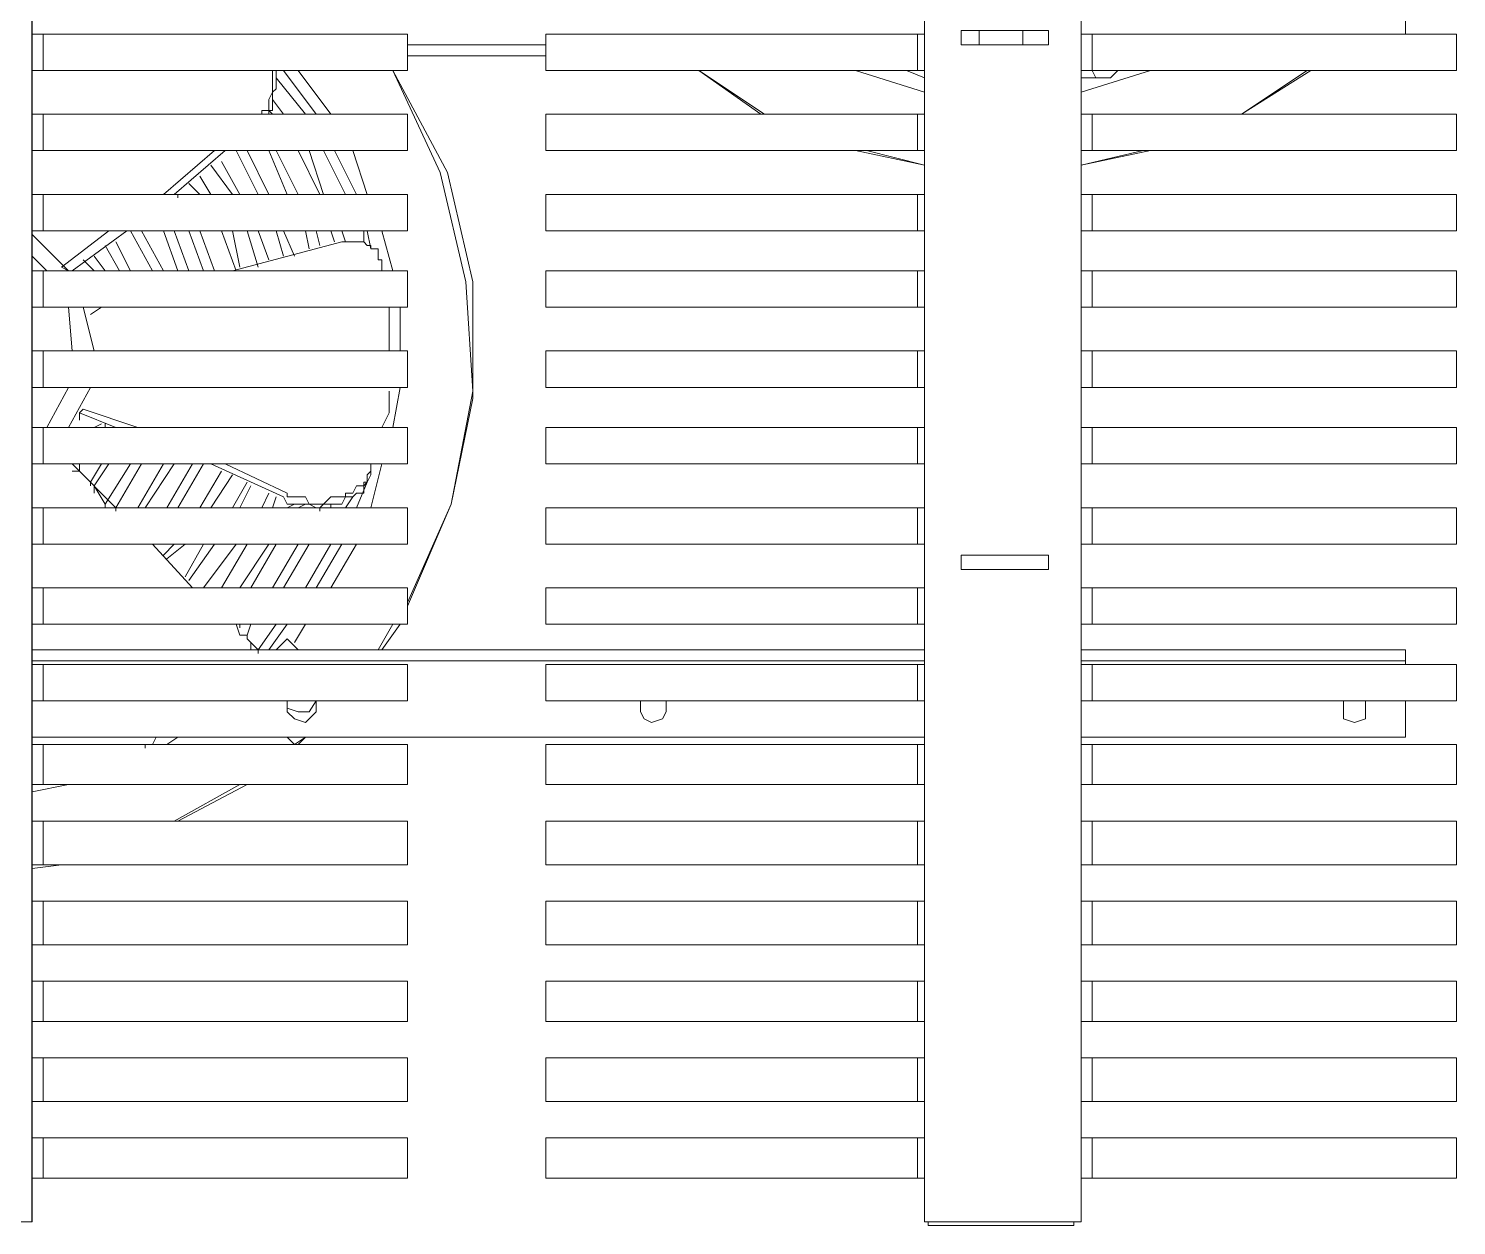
# Model space of a CAD drawing. Header units: millimetres. Extents: x 37084 to 180780, y -153145 to -16322.
# Drawn here: x 75027 to 75843, y -118247 to -117564 of the extents above; entities that cross this region are included whole.
import ezdxf

# ---------------------------------------------------------------- set-up
doc = ezdxf.new("R2010")
doc.units = ezdxf.units.MM
doc.header["$MEASUREMENT"] = 0
doc.linetypes.add('CONTINU', pattern=[0])
doc.layers.add('00', color=5, linetype='Continuous', lineweight=9)

# ---------------------------------------------------------------- blocks, each defined once
blk = doc.blocks.new('MBA')
at = {"color": 0, "linetype": 'ByBlock', "lineweight": 25}
blk.add_lwpolyline([(1957390.54, 283643.4), (1957390.54, 285101.59)], dxfattribs=at)
at = {"color": 0, "linetype": 'ByBlock', "lineweight": 9}
for points in [[(1957900.18, 284820.77), (1957900.18, 283643.4)], [(1957989.63, 283643.4), (1957989.63, 284733.4)], [(1958174.76, 284344.41), (1958174.76, 284321.53)], [(1957390.54, 284321.53), (1957604.8, 284321.53)], [(1957396.78, 284300.73), (1957396.78, 284321.53)], [(1957604.8, 284300.73), (1957604.8, 284321.53)], [(1957683.84, 284300.73), (1957683.84, 284321.53)], [(1957683.84, 284321.53), (1957900.18, 284321.53)], [(1957896.02, 284300.73), (1957896.02, 284321.53)], [(1957920.98, 284315.29), (1957920.98, 284323.61)], [(1957920.98, 284323.61), (1957970.91, 284323.61)], [(1957931.38, 284315.29), (1957931.38, 284323.61)], [(1957956.35, 284315.29), (1957956.35, 284323.61)], [(1957970.91, 284315.29), (1957970.91, 284323.61)], [(1957989.63, 284321.53), (1958203.88, 284321.53)], [(1957995.87, 284300.73), (1957995.87, 284321.53)], [(1958203.88, 284300.73), (1958203.88, 284321.53)], [(1957683.84, 284315.29), (1957604.8, 284315.29)], [(1957970.91, 284315.29), (1957920.98, 284315.29)], [(1957604.8, 284309.05), (1957683.84, 284309.05)], [(1957390.54, 284300.73), (1957604.8, 284300.73)], [(1957527.83, 284300.73), (1957527.83, 284296.57), (1957527.83, 284294.49), (1957527.83, 284290.33), (1957527.83, 284288.25), (1957525.75, 284284.09), (1957525.75, 284282.01), (1957525.75, 284277.85), (1957521.59, 284277.85), (1957521.59, 284275.77)], [(1957529.91, 284300.73), (1957529.91, 284296.57), (1957529.91, 284294.49), (1957529.91, 284290.33), (1957527.83, 284288.25), (1957527.83, 284284.09), (1957527.83, 284282.01), (1957527.83, 284277.85), (1957525.75, 284277.85), (1957525.75, 284275.77)], [(1957552.79, 284275.77), (1957534.07, 284300.73)], [(1957561.12, 284275.77), (1957542.39, 284300.73)], [(1957604.8, 283994.95), (1957629.76, 284053.19), (1957642.24, 284113.52), (1957642.24, 284180.08), (1957627.68, 284242.49), (1957596.48, 284300.73)], [(1957604.8, 283997.03), (1957629.76, 284053.19), (1957642.24, 284117.68), (1957638.08, 284180.08), (1957623.52, 284242.49), (1957596.48, 284300.73)], [(1957683.84, 284300.73), (1957900.18, 284300.73)], [(1957771.21, 284300.73), (1957806.57, 284275.77)], [(1957771.21, 284300.73), (1957808.65, 284275.77)], [(1957860.66, 284300.73), (1957900.18, 284288.25)], [(1957889.78, 284300.73), (1957900.18, 284296.57)], [(1957989.63, 284300.73), (1958203.88, 284300.73)], [(1957989.63, 284288.25), (1958029.15, 284300.73)], [(1957995.87, 284300.73), (1957997.95, 284296.57)], [(1958010.43, 284300.73), (1958006.27, 284296.57), (1958004.19, 284296.57), (1958002.11, 284296.57), (1957997.95, 284296.57)], [(1958010.43, 284300.73), (1958006.27, 284300.73), (1958004.19, 284300.73), (1958002.11, 284300.73)], [(1958081.15, 284275.77), (1958120.68, 284300.73)], [(1958081.15, 284275.77), (1958118.6, 284300.73)], [(1957546.55, 284275.77), (1957529.91, 284296.57)], [(1957989.63, 284296.57), (1957997.95, 284296.57)], [(1957534.07, 284275.77), (1957527.83, 284284.09)], [(1957390.54, 284275.77), (1957604.8, 284275.77)], [(1957396.78, 284254.97), (1957396.78, 284275.77)], [(1957527.83, 284275.77), (1957525.75, 284277.85)], [(1957604.8, 284254.97), (1957604.8, 284275.77)], [(1957683.84, 284254.97), (1957683.84, 284275.77)], [(1957683.84, 284275.77), (1957900.18, 284275.77)], [(1957896.02, 284254.97), (1957896.02, 284275.77)], [(1957989.63, 284275.77), (1958203.88, 284275.77)], [(1957995.87, 284254.97), (1957995.87, 284275.77)], [(1958203.88, 284254.97), (1958203.88, 284275.77)], [(1957390.54, 284254.97), (1957604.8, 284254.97)], [(1957494.55, 284254.97), (1957465.43, 284230)], [(1957500.79, 284254.97), (1957471.67, 284230)], [(1957509.11, 284230), (1957498.71, 284248.73)], [(1957519.51, 284230), (1957507.03, 284254.97)], [(1957525.75, 284230), (1957513.27, 284254.97)], [(1957536.15, 284230), (1957525.75, 284254.97)], [(1957542.39, 284230), (1957529.91, 284254.97)], [(1957554.87, 284230), (1957542.39, 284254.97)], [(1957556.95, 284230), (1957548.63, 284254.97)], [(1957569.44, 284230), (1957556.95, 284254.97)], [(1957575.68, 284230), (1957563.2, 284254.97)], [(1957581.92, 284230), (1957573.6, 284254.97)], [(1957683.84, 284254.97), (1957900.18, 284254.97)], [(1957860.66, 284254.97), (1957900.18, 284246.65)], [(1957866.9, 284254.97), (1957900.18, 284246.65)], [(1957989.63, 284254.97), (1958203.88, 284254.97)], [(1957989.63, 284246.65), (1958029.15, 284254.97)], [(1957989.63, 284246.65), (1958024.99, 284254.97)], [(1957492.47, 284230), (1957486.23, 284240.41)], [(1957504.95, 284230), (1957492.47, 284246.65)], [(1957486.23, 284230), (1957479.99, 284236.24)], [(1957390.54, 284230), (1957604.8, 284230)], [(1957396.78, 284209.2), (1957396.78, 284230)], [(1957473.75, 284230), (1957473.75, 284227.92)], [(1957604.8, 284209.2), (1957604.8, 284230)], [(1957683.84, 284209.2), (1957683.84, 284230)], [(1957683.84, 284230), (1957900.18, 284230)], [(1957896.02, 284209.2), (1957896.02, 284230)], [(1957989.63, 284230), (1958203.88, 284230)], [(1957995.87, 284209.2), (1957995.87, 284230)], [(1958203.88, 284209.2), (1958203.88, 284230)], [(1957390.54, 284209.2), (1957604.8, 284209.2)], [(1957434.23, 284209.2), (1957407.18, 284188.4)], [(1957444.63, 284209.2), (1957413.42, 284186.32)], [(1957459.19, 284186.32), (1957446.71, 284209.2)], [(1957465.43, 284186.32), (1957452.95, 284209.2)], [(1957473.75, 284186.32), (1957465.43, 284209.2)], [(1957479.99, 284186.32), (1957471.67, 284209.2)], [(1957488.31, 284186.32), (1957479.99, 284209.2)], [(1957494.55, 284186.32), (1957486.23, 284209.2)], [(1957507.03, 284186.32), (1957498.71, 284209.2)], [(1957509.11, 284188.4), (1957504.95, 284209.2)], [(1957519.51, 284188.4), (1957513.27, 284209.2)], [(1957525.75, 284192.56), (1957519.51, 284209.2)], [(1957534.07, 284194.64), (1957529.91, 284209.2)], [(1957540.31, 284194.64), (1957534.07, 284209.2)], [(1957548.63, 284198.8), (1957546.55, 284209.2)], [(1957554.87, 284200.88), (1957552.79, 284209.2)], [(1957563.2, 284202.96), (1957561.12, 284209.2)], [(1957569.44, 284202.96), (1957567.36, 284209.2)], [(1957579.84, 284202.96), (1957579.84, 284209.2)], [(1957584, 284198.8), (1957581.92, 284209.2)], [(1957596.48, 284186.32), (1957590.24, 284209.2)], [(1957683.84, 284209.2), (1957900.18, 284209.2)], [(1957989.63, 284209.2), (1958203.88, 284209.2)], [(1957411.34, 284186.32), (1957390.54, 284207.12)], [(1957440.47, 284186.32), (1957432.15, 284200.88)], [(1957446.71, 284186.32), (1957438.39, 284202.96)], [(1957567.36, 284202.96), (1957504.95, 284186.32)], [(1957567.36, 284202.96), (1957569.44, 284202.96), (1957573.6, 284202.96), (1957575.68, 284202.96), (1957579.84, 284202.96), (1957581.92, 284200.88), (1957584, 284200.88), (1957584, 284198.8), (1957588.16, 284198.8), (1957588.16, 284194.64), (1957588.16, 284192.56), (1957590.24, 284192.56)], [(1957398.86, 284186.32), (1957390.54, 284194.64)], [(1957425.9, 284186.32), (1957419.66, 284192.56)], [(1957432.15, 284186.32), (1957425.9, 284194.64)], [(1957590.24, 284192.56), (1957590.24, 284188.4)], [(1957590.24, 284188.4), (1957590.24, 284192.56)], [(1957390.54, 284186.32), (1957604.8, 284186.32)], [(1957396.78, 284165.52), (1957396.78, 284186.32)], [(1957407.18, 284188.4), (1957411.34, 284186.32)], [(1957590.24, 284188.4), (1957590.24, 284186.32)], [(1957590.24, 284188.4), (1957590.24, 284186.32)], [(1957590.24, 284188.4), (1957590.24, 284186.32)], [(1957590.24, 284186.32), (1957590.24, 284188.4)], [(1957590.24, 284186.32), (1957590.24, 284188.4)], [(1957604.8, 284165.52), (1957604.8, 284186.32)], [(1957683.84, 284165.52), (1957683.84, 284186.32)], [(1957683.84, 284186.32), (1957900.18, 284186.32)], [(1957896.02, 284165.52), (1957896.02, 284186.32)], [(1957989.63, 284186.32), (1958203.88, 284186.32)], [(1957995.87, 284165.52), (1957995.87, 284186.32)], [(1958203.88, 284165.52), (1958203.88, 284186.32)], [(1957390.54, 284165.52), (1957604.8, 284165.52)], [(1957413.42, 284140.56), (1957411.34, 284165.52)], [(1957425.9, 284140.56), (1957419.66, 284165.52)], [(1957430.07, 284165.52), (1957423.82, 284161.36)], [(1957594.4, 284161.36), (1957594.4, 284165.52)], [(1957594.4, 284155.12), (1957594.4, 284161.36), (1957594.4, 284165.52)], [(1957594.4, 284161.36), (1957594.4, 284155.12), (1957594.4, 284150.96)], [(1957600.64, 284140.56), (1957600.64, 284165.52)], [(1957683.84, 284165.52), (1957900.18, 284165.52)], [(1957989.63, 284165.52), (1958203.88, 284165.52)], [(1957594.4, 284150.96), (1957594.4, 284155.12)], [(1957594.4, 284144.72), (1957594.4, 284150.96)], [(1957594.4, 284144.72), (1957594.4, 284150.96)], [(1957594.4, 284140.56), (1957594.4, 284144.72)], [(1957594.4, 284140.56), (1957594.4, 284144.72)], [(1957390.54, 284140.56), (1957604.8, 284140.56)], [(1957396.78, 284119.76), (1957396.78, 284140.56)], [(1957604.8, 284119.76), (1957604.8, 284140.56)], [(1957683.84, 284119.76), (1957683.84, 284140.56)], [(1957683.84, 284140.56), (1957900.18, 284140.56)], [(1957896.02, 284119.76), (1957896.02, 284140.56)], [(1957989.63, 284140.56), (1958203.88, 284140.56)], [(1957995.87, 284119.76), (1957995.87, 284140.56)], [(1958203.88, 284119.76), (1958203.88, 284140.56)], [(1957390.54, 284119.76), (1957604.8, 284119.76)], [(1957398.86, 284096.87), (1957411.34, 284119.76)], [(1957411.34, 284096.87), (1957423.82, 284119.76)], [(1957594.4, 284113.52), (1957594.4, 284117.68)], [(1957596.48, 284096.87), (1957600.64, 284119.76)], [(1957683.84, 284119.76), (1957900.18, 284119.76)], [(1957989.63, 284119.76), (1958203.88, 284119.76)], [(1957594.4, 284105.19), (1957594.4, 284113.52)], [(1957419.66, 284107.27), (1957417.58, 284105.19)], [(1957417.58, 284105.19), (1957417.58, 284101.03)], [(1957438.39, 284096.87), (1957417.58, 284105.19)], [(1957450.87, 284096.87), (1957419.66, 284107.27)], [(1957590.24, 284096.87), (1957594.4, 284105.19)], [(1957390.54, 284096.87), (1957604.8, 284096.87)], [(1957396.78, 284076.07), (1957396.78, 284096.87)], [(1957425.9, 284096.87), (1957430.07, 284098.95)], [(1957432.15, 284096.87), (1957432.15, 284098.95)], [(1957604.8, 284076.07), (1957604.8, 284096.87)], [(1957683.84, 284076.07), (1957683.84, 284096.87)], [(1957683.84, 284096.87), (1957900.18, 284096.87)], [(1957896.02, 284076.07), (1957896.02, 284096.87)], [(1957989.63, 284096.87), (1958203.88, 284096.87)], [(1957995.87, 284076.07), (1957995.87, 284096.87)], [(1958203.88, 284076.07), (1958203.88, 284096.87)], [(1957390.54, 284076.07), (1957604.8, 284076.07)], [(1957390.54, 284071.91), (1957390.54, 284069.83)], [(1957438.39, 284051.11), (1957413.42, 284076.07)], [(1957417.58, 284071.91), (1957413.42, 284071.91)], [(1957417.58, 284071.91), (1957417.58, 284076.07)], [(1957417.58, 284071.91), (1957423.82, 284065.67)], [(1957423.82, 284065.67), (1957430.07, 284076.07)], [(1957425.9, 284063.59), (1957434.23, 284076.07)], [(1957432.15, 284053.19), (1957446.71, 284076.07)], [(1957438.39, 284051.11), (1957452.95, 284076.07)], [(1957450.87, 284051.11), (1957465.43, 284076.07)], [(1957455.03, 284051.11), (1957471.67, 284076.07)], [(1957467.51, 284051.11), (1957482.07, 284076.07)], [(1957473.75, 284051.11), (1957488.31, 284076.07)], [(1957486.23, 284051.11), (1957498.71, 284071.91)], [(1957534.07, 284057.35), (1957492.47, 284076.07)], [(1957492.47, 284051.11), (1957504.95, 284069.83)], [(1957536.15, 284059.43), (1957500.79, 284076.07)], [(1957584, 284076.07), (1957584, 284071.91), (1957584, 284069.83), (1957581.92, 284065.67), (1957579.84, 284063.59), (1957579.84, 284059.43), (1957575.68, 284059.43), (1957573.6, 284057.35), (1957569.44, 284057.35), (1957567.36, 284053.19), (1957563.2, 284053.19), (1957561.12, 284053.19), (1957556.95, 284053.19), (1957554.87, 284051.11), (1957552.79, 284051.11), (1957548.63, 284053.19), (1957546.55, 284053.19), (1957542.39, 284053.19), (1957540.31, 284053.19), (1957536.15, 284053.19), (1957534.07, 284057.35)], [(1957584, 284076.07), (1957584, 284071.91), (1957581.92, 284069.83), (1957581.92, 284065.67), (1957579.84, 284065.67), (1957579.84, 284063.59), (1957575.68, 284063.59), (1957573.6, 284059.43), (1957569.44, 284059.43), (1957569.44, 284057.35), (1957567.36, 284057.35), (1957563.2, 284057.35), (1957561.12, 284057.35), (1957556.95, 284053.19), (1957554.87, 284053.19), (1957552.79, 284053.19), (1957548.63, 284053.19), (1957546.55, 284057.35), (1957542.39, 284057.35), (1957540.31, 284057.35), (1957536.15, 284057.35), (1957536.15, 284059.43)], [(1957584, 284051.11), (1957590.24, 284076.07)], [(1957683.84, 284076.07), (1957900.18, 284076.07)], [(1957989.63, 284076.07), (1958203.88, 284076.07)], [(1957423.82, 284065.67), (1957423.82, 284063.59)], [(1957425.9, 284063.59), (1957432.15, 284053.19)], [(1957425.9, 284063.59), (1957425.9, 284059.43)], [(1957504.95, 284051.11), (1957513.27, 284065.67)], [(1957509.11, 284051.11), (1957515.35, 284063.59)], [(1957575.68, 284051.11), (1957581.92, 284065.67)], [(1957432.15, 284053.19), (1957432.15, 284051.11)], [(1957521.59, 284051.11), (1957525.75, 284059.43)], [(1957527.83, 284051.11), (1957529.91, 284057.35)], [(1957536.15, 284051.11), (1957540.31, 284053.19)], [(1957542.39, 284051.11), (1957546.55, 284053.19)], [(1957561.12, 284051.11), (1957561.12, 284053.19)], [(1957569.44, 284051.11), (1957573.6, 284057.35)], [(1957390.54, 284051.11), (1957604.8, 284051.11)], [(1957396.78, 284030.31), (1957396.78, 284051.11)], [(1957438.39, 284051.11), (1957438.39, 284049.03)], [(1957438.39, 284051.11), (1957438.39, 284049.03)], [(1957554.87, 284051.11), (1957554.87, 284049.03)], [(1957604.8, 284030.31), (1957604.8, 284051.11)], [(1957683.84, 284030.31), (1957683.84, 284051.11)], [(1957683.84, 284051.11), (1957900.18, 284051.11)], [(1957896.02, 284030.31), (1957896.02, 284051.11)], [(1957989.63, 284051.11), (1958203.88, 284051.11)], [(1957995.87, 284030.31), (1957995.87, 284051.11)], [(1958203.88, 284030.31), (1958203.88, 284051.11)], [(1957390.54, 284030.31), (1957604.8, 284030.31)], [(1957482.07, 284005.35), (1957459.19, 284030.31)], [(1957465.43, 284024.07), (1957471.67, 284030.31)], [(1957467.51, 284021.99), (1957477.91, 284030.31)], [(1957477.91, 284011.59), (1957488.31, 284030.31)], [(1957479.99, 284009.51), (1957494.55, 284030.31)], [(1957488.31, 284005.35), (1957507.03, 284030.31)], [(1957498.71, 284005.35), (1957513.27, 284030.31)], [(1957509.11, 284005.35), (1957525.75, 284030.31)], [(1957515.35, 284005.35), (1957529.91, 284030.31)], [(1957527.83, 284005.35), (1957542.39, 284030.31)], [(1957534.07, 284005.35), (1957548.63, 284030.31)], [(1957546.55, 284005.35), (1957561.12, 284030.31)], [(1957552.79, 284005.35), (1957567.36, 284030.31)], [(1957561.12, 284005.35), (1957575.68, 284030.31)], [(1957683.84, 284030.31), (1957900.18, 284030.31)], [(1957989.63, 284030.31), (1958203.88, 284030.31)], [(1957920.98, 284024.07), (1957920.98, 284015.75)], [(1957970.91, 284024.07), (1957920.98, 284024.07)], [(1957970.91, 284024.07), (1957970.91, 284015.75)], [(1957970.91, 284015.75), (1957920.98, 284015.75)], [(1957390.54, 284005.35), (1957604.8, 284005.35)], [(1957396.78, 283984.55), (1957396.78, 284005.35)], [(1957604.8, 283984.55), (1957604.8, 284005.35)], [(1957683.84, 283984.55), (1957683.84, 284005.35)], [(1957683.84, 284005.35), (1957900.18, 284005.35)], [(1957896.02, 283984.55), (1957896.02, 284005.35)], [(1957989.63, 284005.35), (1958203.88, 284005.35)], [(1957995.87, 283984.55), (1957995.87, 284005.35)], [(1958203.88, 283984.55), (1958203.88, 284005.35)], [(1957390.54, 283984.55), (1957604.8, 283984.55)], [(1957509.11, 283978.31), (1957507.03, 283984.55)], [(1957509.11, 283982.47), (1957509.11, 283984.55)], [(1957513.27, 283978.31), (1957515.35, 283984.55)], [(1957519.51, 283969.98), (1957529.91, 283984.55)], [(1957525.75, 283969.98), (1957536.15, 283984.55)], [(1957540.31, 283974.14), (1957546.55, 283984.55)], [(1957588.16, 283969.98), (1957596.48, 283984.55)], [(1957590.24, 283969.98), (1957600.64, 283984.55)], [(1957683.84, 283984.55), (1957900.18, 283984.55)], [(1957989.63, 283984.55), (1958203.88, 283984.55)], [(1957509.11, 283978.31), (1957513.27, 283978.31), (1957513.27, 283976.22), (1957515.35, 283974.14), (1957515.35, 283969.98)], [(1957515.35, 283974.14), (1957519.51, 283969.98)], [(1957529.91, 283969.98), (1957536.15, 283976.22)], [(1957536.15, 283976.22), (1957542.39, 283969.98)], [(1957900.18, 283969.98), (1957390.54, 283969.98)], [(1957390.54, 283963.74), (1957900.18, 283963.74)], [(1957519.51, 283969.98), (1957519.51, 283967.9)], [(1958174.76, 283969.98), (1957989.63, 283969.98)], [(1957989.63, 283963.74), (1958174.76, 283963.74)], [(1958174.76, 283969.98), (1958174.76, 283961.66)], [(1957390.54, 283961.66), (1957604.8, 283961.66)], [(1957396.78, 283940.86), (1957396.78, 283961.66)], [(1957604.8, 283940.86), (1957604.8, 283961.66)], [(1957683.84, 283940.86), (1957683.84, 283961.66)], [(1957683.84, 283961.66), (1957900.18, 283961.66)], [(1957896.02, 283940.86), (1957896.02, 283961.66)], [(1957989.63, 283961.66), (1958203.88, 283961.66)], [(1957995.87, 283940.86), (1957995.87, 283961.66)], [(1958203.88, 283940.86), (1958203.88, 283961.66)], [(1957390.54, 283940.86), (1957604.8, 283940.86)], [(1957536.15, 283934.62), (1957536.15, 283940.86)], [(1957536.15, 283936.7), (1957542.39, 283934.62), (1957548.63, 283934.62), (1957552.79, 283940.86)], [(1957552.79, 283940.86), (1957552.79, 283934.62)], [(1957683.84, 283940.86), (1957900.18, 283940.86)], [(1957737.93, 283934.62), (1957737.93, 283940.86)], [(1957752.49, 283940.86), (1957752.49, 283934.62)], [(1957989.63, 283940.86), (1958203.88, 283940.86)], [(1958139.4, 283934.62), (1958139.4, 283940.86)], [(1958151.88, 283940.86), (1958151.88, 283934.62)], [(1958174.76, 283940.86), (1958174.76, 283920.06)], [(1957536.15, 283934.62), (1957540.31, 283930.46), (1957546.55, 283928.38), (1957548.63, 283930.46), (1957552.79, 283934.62)], [(1957737.93, 283934.62), (1957740.01, 283930.46), (1957744.17, 283928.38), (1957750.41, 283930.46), (1957752.49, 283934.62)], [(1958139.4, 283934.62), (1958139.4, 283930.46), (1958145.64, 283928.38), (1958151.88, 283930.46), (1958151.88, 283934.62)], [(1957390.54, 283920.06), (1957900.18, 283920.06)], [(1957390.54, 283915.9), (1957604.8, 283915.9)], [(1957396.78, 283893.02), (1957396.78, 283915.9)], [(1957461.27, 283920.06), (1957459.19, 283915.9), (1957455.03, 283915.9)], [(1957455.03, 283915.9), (1957459.19, 283915.9)], [(1957455.03, 283915.9), (1957455.03, 283913.82)], [(1957461.27, 283920.06), (1957465.43, 283920.06), (1957461.27, 283920.06), (1957459.19, 283915.9)], [(1957467.51, 283915.9), (1957473.75, 283920.06)], [(1957536.15, 283920.06), (1957540.31, 283915.9)], [(1957540.31, 283915.9), (1957546.55, 283920.06)], [(1957542.39, 283915.9), (1957546.55, 283920.06)], [(1957604.8, 283893.02), (1957604.8, 283915.9)], [(1957683.84, 283893.02), (1957683.84, 283915.9)], [(1957683.84, 283915.9), (1957900.18, 283915.9)], [(1957896.02, 283893.02), (1957896.02, 283915.9)], [(1957989.63, 283920.06), (1958174.76, 283920.06)], [(1957989.63, 283915.9), (1958203.88, 283915.9)], [(1957995.87, 283893.02), (1957995.87, 283915.9)], [(1958203.88, 283893.02), (1958203.88, 283915.9)], [(1957390.54, 283893.02), (1957604.8, 283893.02)], [(1957390.54, 283888.86), (1957411.34, 283893.02)], [(1957471.67, 283872.22), (1957509.11, 283893.02)], [(1957473.75, 283872.22), (1957513.27, 283893.02)], [(1957683.84, 283893.02), (1957900.18, 283893.02)], [(1957989.63, 283893.02), (1958203.88, 283893.02)], [(1957390.54, 283872.22), (1957604.8, 283872.22)], [(1957396.78, 283847.26), (1957396.78, 283872.22)], [(1957604.8, 283847.26), (1957604.8, 283872.22)], [(1957683.84, 283847.26), (1957683.84, 283872.22)], [(1957683.84, 283872.22), (1957900.18, 283872.22)], [(1957896.02, 283847.26), (1957896.02, 283872.22)], [(1957989.63, 283872.22), (1958203.88, 283872.22)], [(1957995.87, 283847.26), (1957995.87, 283872.22)], [(1958203.88, 283847.26), (1958203.88, 283872.22)], [(1957390.54, 283847.26), (1957604.8, 283847.26)], [(1957390.54, 283845.17), (1957407.18, 283847.26)], [(1957390.54, 283847.26), (1957405.1, 283847.26)], [(1957683.84, 283847.26), (1957900.18, 283847.26)], [(1957989.63, 283847.26), (1958203.88, 283847.26)], [(1957390.54, 283826.45), (1957604.8, 283826.45)], [(1957396.78, 283801.49), (1957396.78, 283826.45)], [(1957604.8, 283801.49), (1957604.8, 283826.45)], [(1957683.84, 283801.49), (1957683.84, 283826.45)], [(1957683.84, 283826.45), (1957900.18, 283826.45)], [(1957896.02, 283801.49), (1957896.02, 283826.45)], [(1957989.63, 283826.45), (1958203.88, 283826.45)], [(1957995.87, 283801.49), (1957995.87, 283826.45)], [(1958203.88, 283801.49), (1958203.88, 283826.45)], [(1957390.54, 283801.49), (1957604.8, 283801.49)], [(1957683.84, 283801.49), (1957900.18, 283801.49)], [(1957989.63, 283801.49), (1958203.88, 283801.49)], [(1957390.54, 283780.69), (1957604.8, 283780.69)], [(1957396.78, 283757.81), (1957396.78, 283780.69)], [(1957604.8, 283757.81), (1957604.8, 283780.69)], [(1957683.84, 283757.81), (1957683.84, 283780.69)], [(1957683.84, 283780.69), (1957900.18, 283780.69)], [(1957896.02, 283757.81), (1957896.02, 283780.69)], [(1957989.63, 283780.69), (1958203.88, 283780.69)], [(1957995.87, 283757.81), (1957995.87, 283780.69)], [(1958203.88, 283757.81), (1958203.88, 283780.69)], [(1957390.54, 283757.81), (1957604.8, 283757.81)], [(1957683.84, 283757.81), (1957900.18, 283757.81)], [(1957989.63, 283757.81), (1958203.88, 283757.81)], [(1957390.54, 283737.01), (1957604.8, 283737.01)], [(1957396.78, 283712.04), (1957396.78, 283737.01)], [(1957604.8, 283712.04), (1957604.8, 283737.01)], [(1957683.84, 283712.04), (1957683.84, 283737.01)], [(1957683.84, 283737.01), (1957900.18, 283737.01)], [(1957896.02, 283712.04), (1957896.02, 283737.01)], [(1957989.63, 283737.01), (1958203.88, 283737.01)], [(1957995.87, 283712.04), (1957995.87, 283737.01)], [(1958203.88, 283712.04), (1958203.88, 283737.01)], [(1957390.54, 283712.04), (1957604.8, 283712.04)], [(1957683.84, 283712.04), (1957900.18, 283712.04)], [(1957989.63, 283712.04), (1958203.88, 283712.04)], [(1957390.54, 283691.24), (1957604.8, 283691.24)], [(1957396.78, 283668.36), (1957396.78, 283691.24)], [(1957604.8, 283668.36), (1957604.8, 283691.24)], [(1957683.84, 283668.36), (1957683.84, 283691.24)], [(1957683.84, 283691.24), (1957900.18, 283691.24)], [(1957896.02, 283668.36), (1957896.02, 283691.24)], [(1957989.63, 283691.24), (1958203.88, 283691.24)], [(1957995.87, 283668.36), (1957995.87, 283691.24)], [(1958203.88, 283668.36), (1958203.88, 283691.24)], [(1957390.54, 283668.36), (1957604.8, 283668.36)], [(1957683.84, 283668.36), (1957900.18, 283668.36)], [(1957989.63, 283668.36), (1958203.88, 283668.36)], [(1957390.54, 283643.4), (1957301.1, 283643.4)], [(1957989.63, 283643.4), (1957900.18, 283643.4)], [(1957902.26, 283643.4), (1957902.26, 283641.32)], [(1957985.47, 283641.32), (1957902.26, 283641.32)], [(1957985.47, 283643.4), (1957985.47, 283641.32)]]:
    blk.add_lwpolyline(points, dxfattribs=at)

msp = doc.modelspace()

# ---------------------------------------------------------------- block references
at = {"layer": '00', "linetype": 'CONTINU', "lineweight": 20}
msp.add_blockref('MBA', (-1882361.32, -401888.42, 0), dxfattribs=at)

doc.saveas('drawing.dxf')
